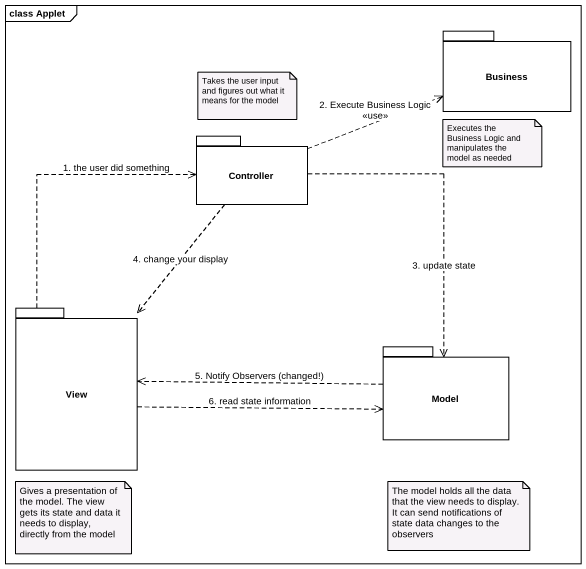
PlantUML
@startuml
mainframe class Applet
package Business {
}
package Controller {
}
package View {
}
package Model {
}
Controller .right.> Business : 2. Execute Business Logic\n<<use>>
Controller ..> View : 4. change your display
Controller ..> Model : 3. update state
View .up.> Controller : 1. the user did something
View .right.> Model : 6. read state information
Model .left.> View : 5. Notify Observers (changed!)
note as N1
  Takes the user input and figures out what it means for the model
end note
note as N2
  Executes the Business Logic and manipulates the model as needed
end note
note as N3
  Gives a presentation of the model. The view gets its state and data it needs to display, directly from the model
end note
note as N4
  The model holds all the data that the view needs to display. It can send notifications of state data changes to the observers
end note
@enduml
